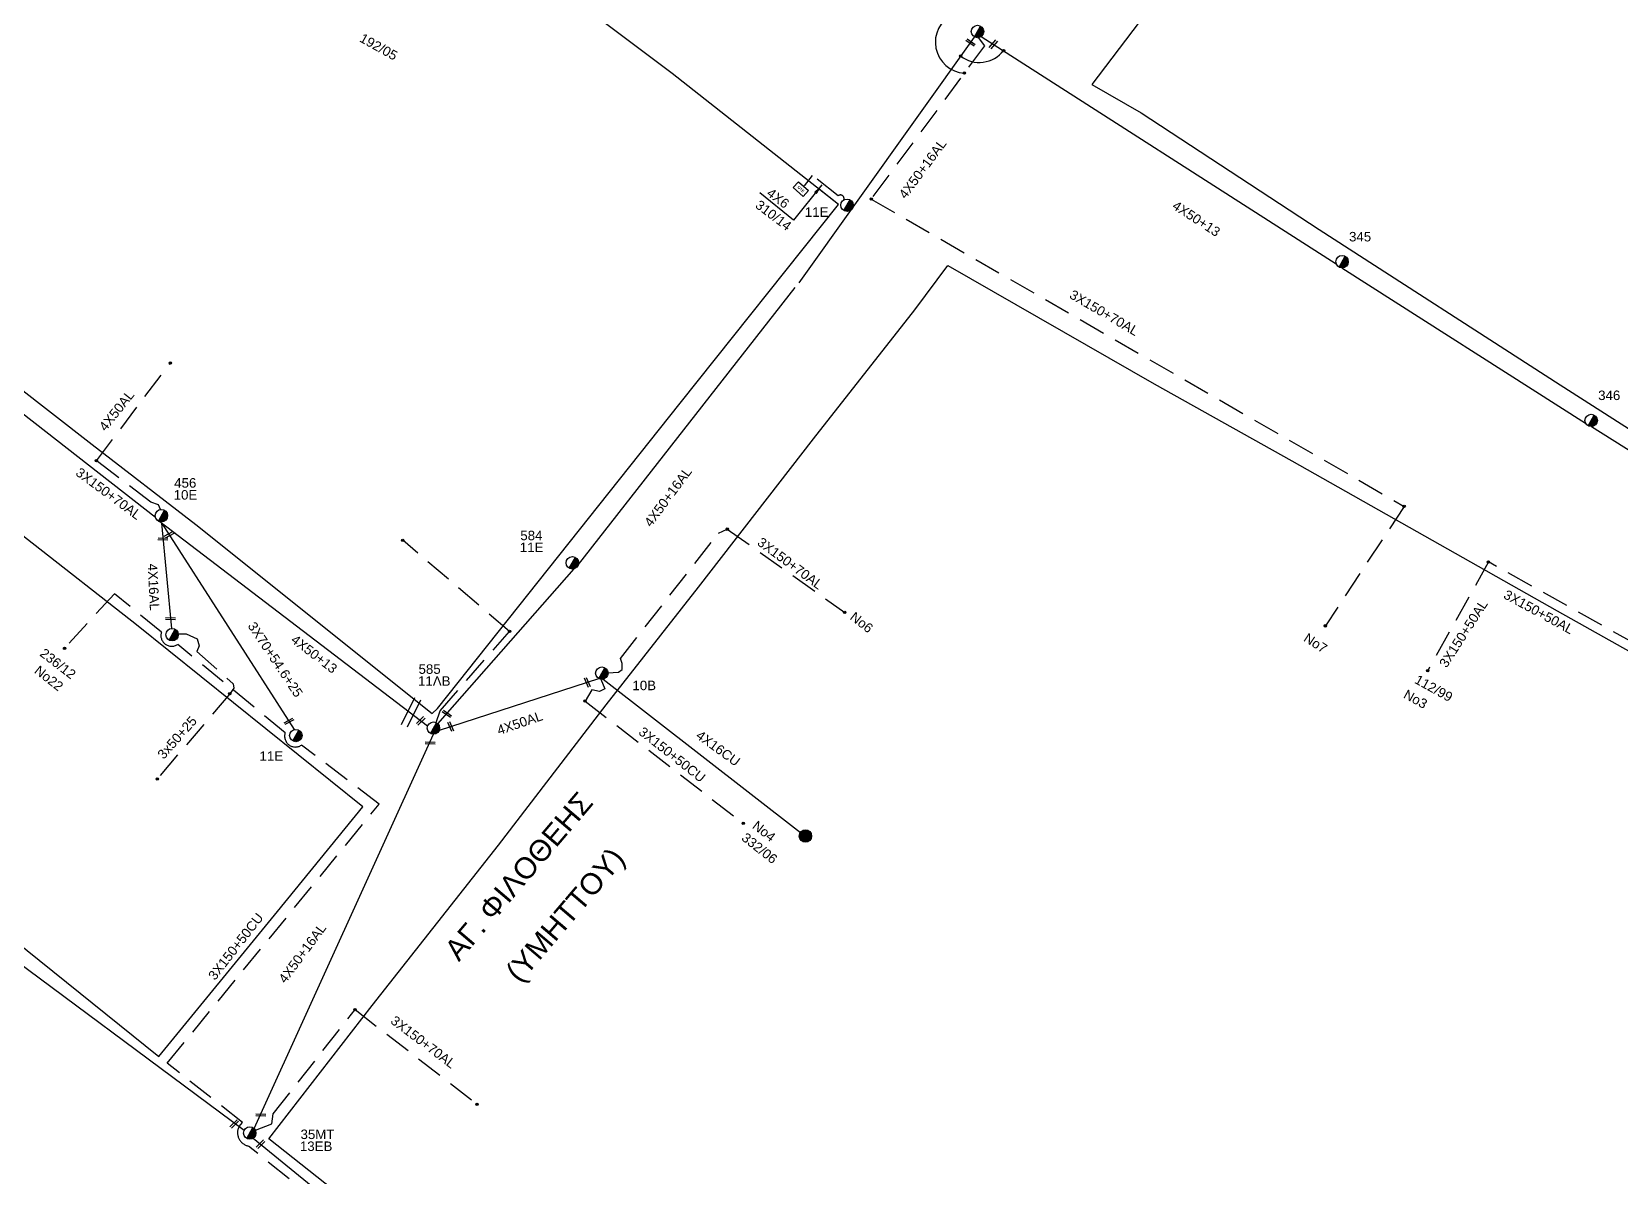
# Model space of a CAD drawing. Header units: millimetres. Extents: x 895 to 1951, y 728 to 1259.
# Drawn here: x 1597.9 to 1748.4, y 998.2 to 1106.6 of the extents above; entities that cross this region are included whole.
import ezdxf

# ---------------------------------------------------------------- set-up
doc = ezdxf.new("R2010")
doc.units = ezdxf.units.MM
doc.linetypes.add('DASHED', pattern=[19.05, 12.7, -6.35])
for name, color, linetype in [('Pillar OTE', 7, 'Continuous'), ('Άγνωστα', 7, 'Continuous'), ('Γέφυρες Εναέριου Δικτύου', 7, 'Continuous'), ('Γυμνά εναέρια ΧΤ (3Φ)   4x16AL', 7, 'Continuous'), ('Γυμνά εναέρια ΧΤ (3Φ)   4x16CU', 7, 'Continuous'), ('Γυμνά εναέρια ΧΤ (3Φ)   4x50AL', 7, 'Continuous'), ('Γυμνά εναέρια ΧΤ και ΦΟΠ (3Φ)   4x50+16AL', 7, 'Continuous'), ('Επιγραφές - Σχήματα', 7, 'Continuous'), ('Καλώδια ΧΤ   3x150+50AL', 7, 'DASHED'), ('Καλώδια ΧΤ   3x150+50CU', 7, 'DASHED'), ('Μηχανική τομή', 7, 'Continuous'), ('Στύλος Ξύλινος', 7, 'Continuous'), ('Στύλος Ξύλινος @ 1', 7, 'Continuous'), ('Στύλος ΦΜ', 7, 'Continuous'), ('Στύλος ΦΜ @ 1', 7, 'Continuous'), ('Συνδέσεις', 7, 'Continuous'), ('Συνεστραμμένα ΧΤ   3x70+54.6+25 AL', 7, 'SYN_LINE'), ('Τομή', 7, 'Continuous'), ('Υπόβαθρο ΔΕΗ', 7, 'Continuous'), ('Υπόγεια Καλώδια Δικτύου ΧΤ      2Χ6 CU', 7, 'DASHED'), ('Υπόγεια καλώδια Δικτύου ΧΤ και Παρ. ΧΤ - 3X150+70 AL', 7, 'DASHED'), ('Υπόγεια καλώδια Παροχών ΧΤ   4x50AL', 7, 'DASHED'), ('Υπόγεια καλώδια Παροχών ΧΤ   4x6', 7, 'DASHED')]:
    doc.layers.add(name, color=color, linetype=linetype)
doc.styles.get("Standard").update_dxf_attribs({"font": 'ARIAL.TTF'})
doc.linetypes.add('SYN_LINE', pattern='A,0.5,-0.0001,["/\\/\\/\\/",Standard,S=0.1,R=0,X=0,Y=-0.05],-0.25', length=0.7501)
doc.dimstyles.new('ISO-25', dxfattribs={"dimtxt": 2.5, "dimasz": 2.5, "dimexe": 1.25, "dimexo": 0.625, "dimtad": 1, "dimtxsty": 'Standard', "dimcen": 2.5, "dimadec": 0, "dimazin": 0, "dimtfac": 1, "dimtmove": 0, "dimatfit": 3, "dimfxl": 1, "dimarcsym": 0})

# ---------------------------------------------------------------- blocks, each defined once
blk = doc.blocks.new('ΥΠΑΡΧΩΝ ΤΣΙΜΕΝΤΕΝΙΟΣ ΣΤΥΛΟΣ')
at = {"layer": 'Στύλος ΦΜ'}
blk.add_hatch(color=7, dxfattribs=at).paths.add_polyline_path([(-1.29, -2.28, 0.574793), (2.62, 0, 0.268822), (1.3, 2.27)])
at = {"layer": 'Στύλος ΦΜ', "color": 7}
blk.add_line((-1.29, -2.28), (1.3, 2.27), dxfattribs=at)
blk.add_circle((0, 0), 2.62, dxfattribs=at)
at = {"layer": 'Στύλος ΦΜ', "flags": 4}
for tag, p in [('ΤΥΠΟΣ', (-4.91, 3.03)), ('ΑΡΙΘΜΟΣ', (-4.68, 8.05))]:
    blk.add_attdef(tag, p, '', height=4, dxfattribs=at)
blk = doc.blocks.new('ΥΠΑΡΧΩΝ ΞΥΛΙΝΟΣ ΣΤΥΛΟΣ')
at = {"layer": 'Στύλος Ξύλινος'}
h = blk.add_hatch(color=7, dxfattribs=at)
h.paths.add_polyline_path([(-2.62, 0, 0.270008), (-1.29, -2.28), (1.3, 2.27, 0.576266)])
h.paths.add_polyline_path([(-1.29, -2.28, 0.574793), (2.62, 0, 0.268822), (1.3, 2.27)])
at = {"layer": 'Στύλος Ξύλινος', "color": 7}
blk.add_line((-1.29, -2.28), (1.3, 2.27), dxfattribs=at)
blk.add_circle((0, 0), 2.62, dxfattribs=at)
at = {"layer": 'Στύλος Ξύλινος', "flags": 4}
for tag, p in [('ΑΡΙΘΜΟΣ', (-4.91, 8.6)), ('ΤΥΠΟΣ', (-4.85, 3.39))]:
    blk.add_attdef(tag, p, '', height=4, dxfattribs=at)
blk = doc.blocks.new('ΜΗΧΑΝΙΚΗ ΤΟΜΗ')
at = {"layer": 'Μηχανική τομή', "ltscale": 40}
for p, q in [((-1.89, 0.78), (1.89, 0.78)), ((1.89, 0), (-1.89, 0))]:
    blk.add_line(p, q, dxfattribs=at)
blk = doc.blocks.new('ΤΟΜΗ')
at = {"layer": 'Τομή', "ltscale": 40}
for p, q in [((-5.68, 0), (5.68, 0)), ((5.68, -2.33), (-5.68, -2.33))]:
    blk.add_line(p, q, dxfattribs=at)
blk = doc.blocks.new('_ΣΥΝΔΕΣΗ')
at = {"layer": 'Συνδέσεις', "linetype": 'SYN_LINE', "ltscale": 40}
blk.add_hatch(color=256, dxfattribs=at).paths.add_polyline_path([(0.5, -0.01, 1), (-0.5, -0.01, 1)])
at = {"layer": 'Συνδέσεις'}
blk.add_circle((0, -0.01), 0.5, dxfattribs=at)
blk = doc.blocks.new('PILLAR ΟΤΕ')
at = {"layer": 'Pillar OTE', "ltscale": 40}
blk.add_lwpolyline([(-3.31, 2.02), (3.39, 2.02), (3.39, -1.99), (-3.31, -1.99)], close=True, dxfattribs=at)
at = {"layer": 'Pillar OTE', "insert": (-1.81, 0.71), "char_height": 1.3575, "width": 109.961, "attachment_point": 1}
blk.add_mtext('{\\fArial|b1|i0|c161|p34;OTE}', dxfattribs=at)

msp = doc.modelspace()

# ---------------------------------------------------------------- linework, layer by layer
at = {"layer": 'Άγνωστα', "color": 27}
for points in [[(1687.82, 1106.16), (1721.45, 1084.61)], [(1721.97, 1084.22), (1745.07, 1069.52)], [(1745.63, 1069.18), (1772.25, 1052.46)]]:
    msp.add_lwpolyline(points, dxfattribs=at)
at = {"layer": 'Άγνωστα', "color": 87}
for points in [[(1579.13, 1084.39), (1609.59, 1060.59)], [(1610, 1060.18), (1635.37, 1040.83)]]:
    msp.add_lwpolyline(points, dxfattribs=at)
at = {"layer": 'Άγνωστα', "color": 27, "linetype": 'DASHED', "ltscale": 0.2}
msp.add_lwpolyline([(1636.17, 1041.15), (1636.55, 1042.27), (1643.13, 1049.78), (1633.01, 1058.41)], dxfattribs=at)
at = {"layer": 'Άγνωστα', "color": 87, "linetype": 'DASHED', "ltscale": 0.2}
msp.add_lwpolyline([(1611.74, 1049.56), (1612.49, 1049.56), (1613.55, 1049.07), (1613.72, 1048.41), (1613.52, 1047.89), (1616.95, 1044.82), (1617.02, 1044.41), (1616.63, 1043.87), (1609.76, 1035.81)], dxfattribs=at)
at = {"layer": 'Γέφυρες Εναέριου Δικτύου'}
for centre, radius, start, end in [((1686.41, 1105.61), 2.94, 116.1221, 266.1266), ((1687.64, 1106.57), 2.88, 232.3318, 322.3636)]:
    msp.add_arc(centre, radius, start, end, dxfattribs=at)
at = {"layer": 'Γυμνά εναέρια ΧΤ (3Φ)   4x16AL', "color": 87}
msp.add_lwpolyline([(1610.17, 1060.05), (1611.1, 1050.06)], dxfattribs=at)
at = {"layer": 'Γυμνά εναέρια ΧΤ (3Φ)   4x16CU', "color": 27, "linetype": 'SYN_LINE', "ltscale": 20}
msp.add_lwpolyline([(1652, 1045.25), (1670.68, 1030.74)], dxfattribs=at)
at = {"layer": 'Γυμνά εναέρια ΧΤ (3Φ)   4x50AL', "color": 27}
msp.add_lwpolyline([(1636.48, 1040.43), (1651.58, 1045.31)], dxfattribs=at)
at = {"layer": 'Γυμνά εναέρια ΧΤ και ΦΟΠ (3Φ)   4x50+16AL', "color": 27}
for points in [[(1670.56, 1082.81), (1687.18, 1106.1)], [(1649.65, 1056.13), (1670.2, 1082.36)], [(1636.34, 1041.03), (1649.25, 1055.71)], [(1618.94, 1002.67), (1635.94, 1040.03)]]:
    msp.add_lwpolyline(points, dxfattribs=at)
at = {"layer": 'Γυμνά εναέρια ΧΤ και ΦΟΠ (3Φ)   4x50+16AL', "color": 133}
msp.add_lwpolyline([(1618.85, 1001.76), (1663.62, 965.22)], dxfattribs=at)
at = {"layer": 'Καλώδια ΧΤ   3x150+50AL', "color": 6, "ltscale": 0.2}
msp.add_lwpolyline([(1753.27, 1046.65), (1735.87, 1056.36), (1730.11, 1046.05)], dxfattribs=at)
at = {"layer": 'Καλώδια ΧΤ   3x150+50AL', "color": 3, "ltscale": 0.2}
msp.add_lwpolyline([(1721.3, 924.38), (1718.98, 921.77), (1718.06, 922.59), (1716.93, 921.59), (1708.98, 927.3), (1709.68, 928.41), (1694.46, 939.88), (1663.68, 964.32), (1618.39, 1001.02, -0.503757), (1617.51, 1002.87), (1617.84, 1003.25), (1610.7, 1008.86), (1630.79, 1033.42), (1623.41, 1039, -0.714118), (1621.87, 1040.17), (1611.69, 1048.55, -0.714118), (1610.15, 1049.72), (1605.69, 1053.35), (1600.97, 1048.18)], format="xyb", dxfattribs=at)
at = {"layer": 'Καλώδια ΧΤ   3x150+50CU', "color": 27, "ltscale": 0.2}
msp.add_lwpolyline([(1651.79, 1045.24), (1652.17, 1044.33), (1651.66, 1044.08), (1650.91, 1044.23), (1650.28, 1043.18), (1665.27, 1031.6)], dxfattribs=at)
at = {"layer": 'Συνεστραμμένα ΧΤ   3x70+54.6+25 AL', "color": 87, "linetype": 'SYN_LINE', "ltscale": 20}
msp.add_lwpolyline([(1610.16, 1060.06), (1622.73, 1040.48)], dxfattribs=at)
at = {"layer": 'Συνεστραμμένα ΧΤ   3x70+54.6+25 AL', "color": 133, "ltscale": 20}
msp.add_lwpolyline([(1591.78, 1021.98), (1617.99, 1002.51)], dxfattribs=at)
at = {"layer": 'Υπόβαθρο ΔΕΗ'}
for points in [[(1715.42, 1123.56), (1714.92, 1123.54), (1698.29, 1101.6), (1702.97, 1098.91), (1719.82, 1087.87), (1742.65, 1073.13), (1774.62, 1052.72), (1786.87, 1049.05), (1787.29, 1054.75), (1790.27, 1073.12), (1796.59, 1104.41), (1801.05, 1122.67), (1805.47, 1138.43), (1809.67, 1151.95), (1814.69, 1166.22), (1819.58, 1178.86), (1825.49, 1193.32), (1832.8, 1209.14), (1837.36, 1218.44), (1842.86, 1229.02), (1845.91, 1234.59), (1829.4, 1251.16)], [(1592.56, 1076.04), (1603.6, 1067.5), (1613.4, 1059.9), (1635.8, 1042.01), (1636.31, 1042.48), (1659.29, 1071.41), (1674.3, 1090.23), (1658.55, 1102.63), (1649.31, 1109.57), (1637.15, 1119.46), (1621.17, 1131.36), (1608.22, 1141.32), (1599.15, 1148.27), (1587.33, 1157.39)], [(1510.43, 1126.87), (1492.89, 1103.56), (1508.28, 1091.08), (1517.63, 1083.68), (1528.55, 1074.85), (1548.36, 1058.92), (1565.31, 1045.33), (1581.93, 1032), (1596.15, 1020.6), (1609.92, 1009.49), (1621.16, 1023.24), (1629.24, 1033.17), (1607.8, 1050.4), (1597.46, 1058.48), (1585.2, 1068.24), (1573.71, 1077.15), (1556.9, 1090.34), (1547.41, 1098.06), (1538.37, 1104.88), (1526.39, 1114.45), (1514.33, 1124), (1510.43, 1126.87)], [(1670.02, 1088.74), (1666.84, 1091.32)], [(1774.71, 879.41), (1691.43, 945.34), (1691.43, 945.34), (1678.33, 955.67), (1659.65, 970.55), (1631.86, 992.56), (1620.31, 1001.71), (1630.12, 1014.35), (1642.08, 1029.54), (1652.28, 1042.82), (1661.02, 1053.97), (1671.94, 1068.02), (1681.51, 1080.25), (1684.65, 1084.45), (1704.19, 1073.25), (1717.25, 1065.93), (1742.37, 1051.73), (1760.72, 1041.43)]]:
    msp.add_lwpolyline(points, dxfattribs=at)
at = {"layer": 'Υπόγεια Καλώδια Δικτύου ΧΤ      2Χ6 CU', "linetype": 'DASHED', "ltscale": 0.2}
msp.add_lwpolyline([(1674.3, 1090.23), (1671.94, 1092.09)], dxfattribs=at)
at = {"layer": 'Υπόγεια καλώδια Δικτύου ΧΤ και Παρ. ΧΤ - 3X150+70 AL', "color": 1, "ltscale": 0.2}
msp.add_lwpolyline([(1687.51, 1106.04), (1688.13, 1105.27), (1677.39, 1090.74), (1727.88, 1061.63), (1720.42, 1050.31)], dxfattribs=at)
at = {"layer": 'Υπόγεια καλώδια Δικτύου ΧΤ και Παρ. ΧΤ - 3X150+70 AL', "color": 27, "ltscale": 0.2}
for points in [[(1652.45, 1045.86), (1653.46, 1045.92), (1653.81, 1046.18), (1653.79, 1046.75), (1653.63, 1047.21), (1662.93, 1059.09), (1663.75, 1059.47), (1674.88, 1051.58)], [(1619.05, 1002.52), (1620.61, 1003.12), (1620.75, 1004.07), (1628.5, 1013.95), (1640.05, 1004.98)]]:
    msp.add_lwpolyline(points, dxfattribs=at)
at = {"layer": 'Υπόγεια καλώδια Παροχών ΧΤ   4x50AL', "color": 87, "ltscale": 0.2}
msp.add_lwpolyline([(1610.05, 1061.33), (1609.87, 1061.76), (1609.16, 1062.04), (1603.99, 1065.95), (1611, 1075.21)], dxfattribs=at)
at = {"layer": 'Υπόγεια καλώδια Παροχών ΧΤ   4x6', "color": 27, "linetype": 'DASHED', "ltscale": 0.2}
msp.add_lwpolyline([(1674.8, 1090.68, 0.768994), (1674.26, 1091.05), (1671.81, 1092.98), (1671.03, 1092)], format="xyb", dxfattribs=at)

# ---------------------------------------------------------------- block references
at = {"layer": 'Pillar OTE', "xscale": 0.1875, "yscale": 0.1875, "zscale": 0.1875, "rotation": 317.8902558240873}
msp.add_blockref('PILLAR ΟΤΕ', (1670.71, 1091.69), dxfattribs=at)
at = {"layer": 'Μηχανική τομή'}
for p, xscale, yscale, zscale, rotation in [((1686.86, 1105.65), 0.2499999999999934, 0.2499999999999934, 0.2499999999999934, 145.4441745619648), ((1688.89, 1105.47), 0.2499999999999448, 0.2499999999999448, 0.2499999999999448, 228.1985335219322), ((1610.3, 1058.64), 0.2500000000000061, 0.2500000000000061, 0.2500000000000061, 177.9077465138223), ((1610.83, 1059.02), 0.2500000000000142, 0.2500000000000142, 0.2500000000000142, 208.237982307473), ((1611.01, 1051.09), 0.2500000000000061, 0.2500000000000061, 0.2500000000000061, 177.9077465138223), ((1650.59, 1044.98), 0.2500000000000436, 0.2500000000000436, 0.2500000000000436, 113.3042308006086), ((1622.18, 1041.34), 0.2500000000000142, 0.2500000000000142, 0.2500000000000142, 208.237982307473), ((1634.65, 1041.38), 0.2500000000000045, 0.2500000000000045, 0.2500000000000045, 224.2797414059629), ((1637.25, 1042.06), 0.2499999999999934, 0.2499999999999934, 0.2499999999999934, 145.4441745619648), ((1637.64, 1040.8), 0.2500000000000436, 0.2500000000000436, 0.2500000000000436, 113.3042308006086), ((1635.61, 1039.3), 0.2500000000000082, 0.2500000000000082, 0.2500000000000082, 178.4382780879977), ((1619.57, 1004.05), 0.2500000000000082, 0.2500000000000082, 0.2500000000000082, 178.4382780879977), ((1616.98, 1003.18), 0.2500000000000158, 0.2500000000000158, 0.2500000000000158, 224.8773600304611), ((1619.47, 1001.26), 0.2500000000000158, 0.2500000000000158, 0.2500000000000158, 224.8773600304611)]:
    msp.add_blockref('ΜΗΧΑΝΙΚΗ ΤΟΜΗ', p, dxfattribs=dict(at, xscale=xscale, yscale=yscale, zscale=zscale, rotation=rotation))
at = {"layer": 'Στύλος Ξύλινος @ 1', "ltscale": 40, "xscale": 0.2249999999999091, "yscale": 0.2249999999999091, "zscale": 0.2249999999999091}
msp.add_blockref('ΥΠΑΡΧΩΝ ΞΥΛΙΝΟΣ ΣΤΥΛΟΣ', (1671.16, 1030.39), dxfattribs=at)
at = {"layer": 'Στύλος ΦΜ @ 1', "ltscale": 40}
ref = msp.add_blockref('ΥΠΑΡΧΩΝ ΤΣΙΜΕΝΤΕΝΙΟΣ ΣΤΥΛΟΣ', (1687.46, 1106.62), dxfattribs=dict(at, xscale=0.2249999999999091, yscale=0.2249999999999091, zscale=0.2249999999999091))
ref.add_attrib('ΤΥΠΟΣ', '11ΛB', (1685.59, 1111.04), dxfattribs={"layer": 'Στύλος ΦΜ', "height": 0.9, "flags": 4})
ref.add_attrib('ΑΡΙΘΜΟΣ', '336', (1685.65, 1112.17), dxfattribs={"layer": 'Στύλος ΦΜ', "height": 0.9, "flags": 4})
ref = msp.add_blockref('ΥΠΑΡΧΩΝ ΤΣΙΜΕΝΤΕΝΙΟΣ ΣΤΥΛΟΣ', (1675.1, 1090.16), dxfattribs=dict(at, xscale=0.2249999999999091, yscale=0.2249999999999091, zscale=0.2249999999999091))
ref.add_attrib('ΤΥΠΟΣ', '11E', (1671.1, 1089.06), dxfattribs={"layer": 'Στύλος ΦΜ', "height": 0.9, "flags": 4})
ref = msp.add_blockref('ΥΠΑΡΧΩΝ ΤΣΙΜΕΝΤΕΝΙΟΣ ΣΤΥΛΟΣ', (1722, 1084.81), dxfattribs=dict(at, xscale=0.2249999999999091, yscale=0.2249999999999091, zscale=0.2249999999999091))
ref.add_attrib('ΤΥΠΟΣ', '345', (1722.66, 1086.73), dxfattribs={"layer": 'Στύλος ΦΜ', "height": 0.9, "flags": 4})
ref = msp.add_blockref('ΥΠΑΡΧΩΝ ΤΣΙΜΕΝΤΕΝΙΟΣ ΣΤΥΛΟΣ', (1745.6, 1069.77), dxfattribs=dict(at, xscale=0.2249999999999091, yscale=0.2249999999999091, zscale=0.2249999999999091))
ref.add_attrib('ΤΥΠΟΣ', '346', (1746.26, 1071.7), dxfattribs={"layer": 'Στύλος ΦΜ', "height": 0.9, "flags": 4})
ref = msp.add_blockref('ΥΠΑΡΧΩΝ ΤΣΙΜΕΝΤΕΝΙΟΣ ΣΤΥΛΟΣ', (1610.15, 1060.75), dxfattribs=dict(at, xscale=0.2249999999999091, yscale=0.2249999999999091, zscale=0.2249999999999091))
ref.add_attrib('ΤΥΠΟΣ', '10E', (1611.31, 1062.27), dxfattribs={"layer": 'Στύλος ΦΜ', "height": 0.9, "flags": 4})
ref.add_attrib('ΑΡΙΘΜΟΣ', '456', (1611.36, 1063.4), dxfattribs={"layer": 'Στύλος ΦΜ', "height": 0.9, "flags": 4})
ref = msp.add_blockref('ΥΠΑΡΧΩΝ ΤΣΙΜΕΝΤΕΝΙΟΣ ΣΤΥΛΟΣ', (1649.08, 1056.28), dxfattribs=dict(at, xscale=0.2249999999999091, yscale=0.2249999999999091, zscale=0.2249999999999091))
ref.add_attrib('ΤΥΠΟΣ', '11E', (1644.1, 1057.29), dxfattribs={"layer": 'Στύλος ΦΜ', "height": 0.9, "flags": 4})
ref.add_attrib('ΑΡΙΘΜΟΣ', '584', (1644.15, 1058.42), dxfattribs={"layer": 'Στύλος ΦΜ', "height": 0.9, "flags": 4})
at = {"layer": 'Στύλος ΦΜ @ 1', "ltscale": 40, "xscale": 0.2249999999999091, "yscale": 0.2249999999999091, "zscale": 0.2249999999999091}
msp.add_blockref('ΥΠΑΡΧΩΝ ΤΣΙΜΕΝΤΕΝΙΟΣ ΣΤΥΛΟΣ', (1611.16, 1049.47), dxfattribs=at)
at = {"layer": 'Στύλος ΦΜ @ 1', "ltscale": 40}
ref = msp.add_blockref('ΥΠΑΡΧΩΝ ΤΣΙΜΕΝΤΕΝΙΟΣ ΣΤΥΛΟΣ', (1635.92, 1040.62), dxfattribs=dict(at, xscale=0.2249999999999091, yscale=0.2249999999999091, zscale=0.2249999999999091))
ref.add_attrib('ΤΥΠΟΣ', '11ΛB', (1634.46, 1044.63), dxfattribs={"layer": 'Στύλος ΦΜ', "height": 0.9, "flags": 4})
ref.add_attrib('ΑΡΙΘΜΟΣ', '585', (1634.51, 1045.76), dxfattribs={"layer": 'Στύλος ΦΜ', "height": 0.9, "flags": 4})
ref = msp.add_blockref('ΥΠΑΡΧΩΝ ΤΣΙΜΕΝΤΕΝΙΟΣ ΣΤΥΛΟΣ', (1651.87, 1045.82), dxfattribs=dict(at, xscale=0.2249999999999091, yscale=0.2249999999999091, zscale=0.2249999999999091))
ref.add_attrib('ΤΥΠΟΣ', '10B', (1654.77, 1044.21), dxfattribs={"layer": 'Στύλος ΦΜ', "height": 0.9, "flags": 4})
ref = msp.add_blockref('ΥΠΑΡΧΩΝ ΤΣΙΜΕΝΤΕΝΙΟΣ ΣΤΥΛΟΣ', (1622.88, 1039.91), dxfattribs=dict(at, xscale=0.2249999999999091, yscale=0.2249999999999091, zscale=0.2249999999999091))
ref.add_attrib('ΤΥΠΟΣ', '11Ε', (1619.44, 1037.52), dxfattribs={"layer": 'Στύλος ΦΜ', "height": 0.9, "flags": 4})
ref = msp.add_blockref('ΥΠΑΡΧΩΝ ΤΣΙΜΕΝΤΕΝΙΟΣ ΣΤΥΛΟΣ', (1618.52, 1002.25), dxfattribs=dict(at, xscale=0.2249999999999091, yscale=0.2249999999999091, zscale=0.2249999999999091))
ref.add_attrib('ΤΥΠΟΣ', '13EB', (1623.27, 1000.55), dxfattribs={"layer": 'Στύλος ΦΜ', "height": 0.9, "flags": 4})
ref.add_attrib('ΑΡΙΘΜΟΣ', '35MT', (1623.33, 1001.68), dxfattribs={"layer": 'Στύλος ΦΜ', "height": 0.9, "flags": 4})
at = {"layer": 'Συνδέσεις', "xscale": 0.2249999999999091, "yscale": 0.2249999999999091, "zscale": 0.2249999999999091}
for p in [(1689.93, 1104.81), (1685.88, 1104.29), (1686.22, 1102.68), (1677.39, 1090.74), (1611, 1075.21), (1603.99, 1065.95), (1727.88, 1061.63), (1663.75, 1059.47), (1633.01, 1058.41), (1735.87, 1056.36), (1674.88, 1051.58), (1720.42, 1050.31), (1643.13, 1049.78), (1600.97, 1048.19), (1730.11, 1046.05), (1616.63, 1043.87), (1650.28, 1043.18), (1609.76, 1035.81), (1665.27, 1031.6), (1628.5, 1013.95), (1640.05, 1004.98)]:
    msp.add_blockref('_ΣΥΝΔΕΣΗ', p, dxfattribs=at)
at = {"layer": 'Τομή', "xscale": 0.2499999999998252, "yscale": 0.2499999999998252, "zscale": 0.2499999999998252, "rotation": 63.69179403453491}
msp.add_blockref('ΤΟΜΗ', (1633.53, 1042.24), dxfattribs=at)

# ---------------------------------------------------------------- texts
at = {"layer": 'Γυμνά εναέρια ΧΤ (3Φ)   4x16AL', "color": 7, "char_height": 0.9, "width": 84.1859, "attachment_point": 1}
for s, insert, rotation in [('4X16AL', (1609.75, 1056.23), 272.7511), ('3Χ70+54.6+25', (1619.03, 1050.8), 303.7028)]:
    msp.add_mtext(s, dxfattribs=dict(at, insert=insert, rotation=rotation))
at = {"layer": 'Γυμνά εναέρια ΧΤ (3Φ)   4x16CU', "color": 7, "insert": (1661.24, 1040.47), "char_height": 0.9, "width": 84.1859, "attachment_point": 1, "rotation": 323.8394}
msp.add_mtext('4X16CU', dxfattribs=at)
at = {"layer": 'Γυμνά εναέρια ΧΤ (3Φ)   4x50AL', "color": 7, "insert": (1641.84, 1040.8), "char_height": 0.9, "width": 84.1859, "attachment_point": 1, "rotation": 19.0247}
msp.add_mtext('4X50AL', dxfattribs=at)
at = {"layer": 'Γυμνά εναέρια ΧΤ και ΦΟΠ (3Φ)   4x50+16AL', "color": 7, "char_height": 0.9, "width": 84.1859, "attachment_point": 1, "rotation": 53.5359}
for insert in [(1679.93, 1091.22), (1655.81, 1060.14), (1621.17, 1016.9)]:
    msp.add_mtext('4X50+16AL', dxfattribs=dict(at, insert=insert))
at = {"layer": 'Επιγραφές - Σχήματα', "color": 7, "attachment_point": 1}
for s, insert, char_height, width, rotation in [('192/05', (1629.27, 1106.5), 0.9, 84.1859, 330.9384), ('4Χ6', (1667.95, 1091.86), 0.9, 84.1859, 322.9623), ('310/14', (1666.87, 1090.72), 0.9, 84.1859, 322.9623), ('4X50+13', (1706.32, 1090.65), 0.9, 84.1859, 326.8989), ('No6', (1675.86, 1051.7), 0.9, 84.1859, 321.85), ('4X50+13', (1622.89, 1049.54), 0.9, 84.1859, 322.4597), ('No7', (1718.77, 1049.68), 0.9, 84.1859, 326.8989), ('236/12', (1599.1, 1048.25), 0.9, 13.5127, 322.4597), ('No22', (1598.59, 1046.62), 0.9, 5.2657, 321.85), ('112/99', (1729.22, 1045.72), 0.9, 84.1859, 331.0342), ('No3', (1728.17, 1044.32), 0.9, 84.1859, 331.0342), ('3x50+25', (1609.69, 1038.2), 0.9, 84.1859, 48.4982), ('ΑΓ. ΦΙΛΟΘΕΗΣ', (1636.81, 1019.72), 2, 34.2585, 49.5837), ('No4', (1666.61, 1031.91), 0.9, 84.1859, 321.85), ('332/06', (1665.58, 1030.78), 0.9, 84.1859, 321.85), ('(ΥΜΗΤΤΟΥ)', (1642.59, 1017.67), 2, 34.2585, 49.5837)]:
    msp.add_mtext(s, dxfattribs=dict(at, insert=insert, char_height=char_height, width=width, rotation=rotation))
at = {"layer": 'Καλώδια ΧΤ   3x150+50AL', "color": 7, "char_height": 0.9, "width": 84.1859, "attachment_point": 1}
for insert, rotation in [((1737.64, 1053.77), 331.4011), ((1731.14, 1046.75), 57.2006)]:
    msp.add_mtext('3X150+50AL', dxfattribs=dict(at, insert=insert, rotation=rotation))
at = {"layer": 'Καλώδια ΧΤ   3x150+50CU', "color": 7, "char_height": 0.9, "width": 84.1859, "attachment_point": 1}
for insert, rotation in [((1655.83, 1040.81), 321.7929), ((1614.51, 1017.21), 52.1539)]:
    msp.add_mtext('3X150+50CU', dxfattribs=dict(at, insert=insert, rotation=rotation))
at = {"layer": 'Υπόγεια καλώδια Δικτύου ΧΤ και Παρ. ΧΤ - 3X150+70 AL', "color": 7, "char_height": 0.9, "width": 84.1859, "attachment_point": 1}
for insert, rotation in [((1696.54, 1082.2), 329.7295), ((1602.48, 1065.37), 323.5439), ((1667.05, 1058.76), 323.5439), ((1632.32, 1013.44), 322.8488)]:
    msp.add_mtext('3X150+70AL', dxfattribs=dict(at, insert=insert, rotation=rotation))
at = {"layer": 'Υπόγεια καλώδια Παροχών ΧΤ   4x50AL', "color": 7, "insert": (1604.16, 1069.23), "char_height": 0.9, "width": 84.1859, "attachment_point": 1, "rotation": 51.6033}
msp.add_mtext('4X50AL', dxfattribs=at)

# ---------------------------------------------------------------- leaders
at = {"layer": 'Επιγραφές - Σχήματα', "ltscale": 40}
msp.add_leader([(1672.73, 1092.08), (1670.02, 1088.74)], dimstyle='ISO-25', override={"dimasz": 1, "dimtad": 0}, dxfattribs=at)

doc.saveas('drawing.dxf')
